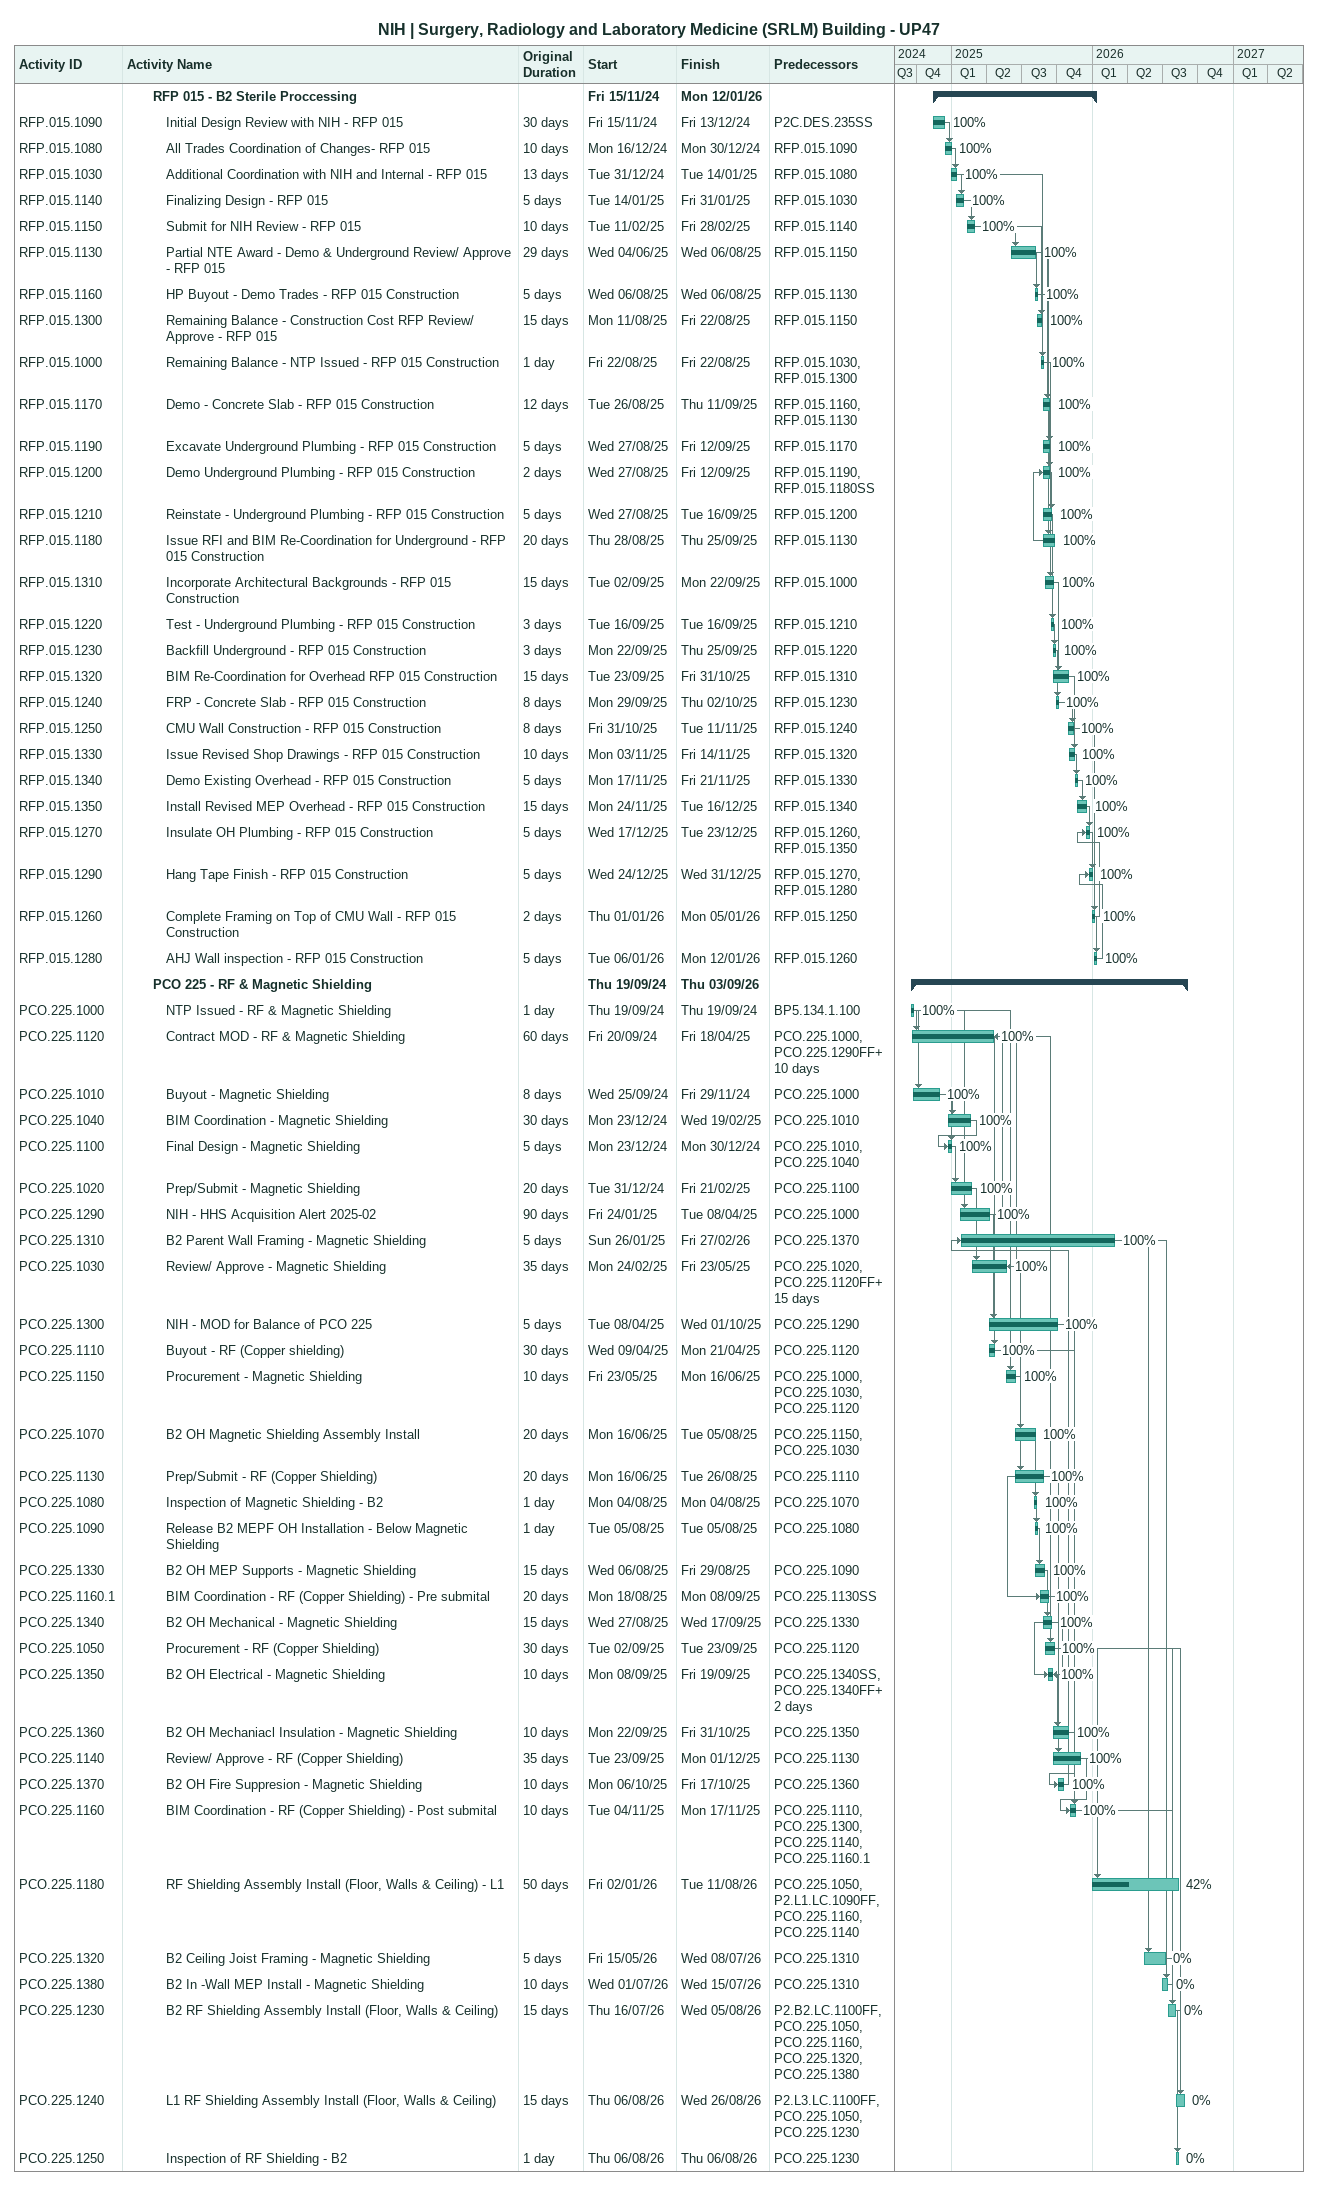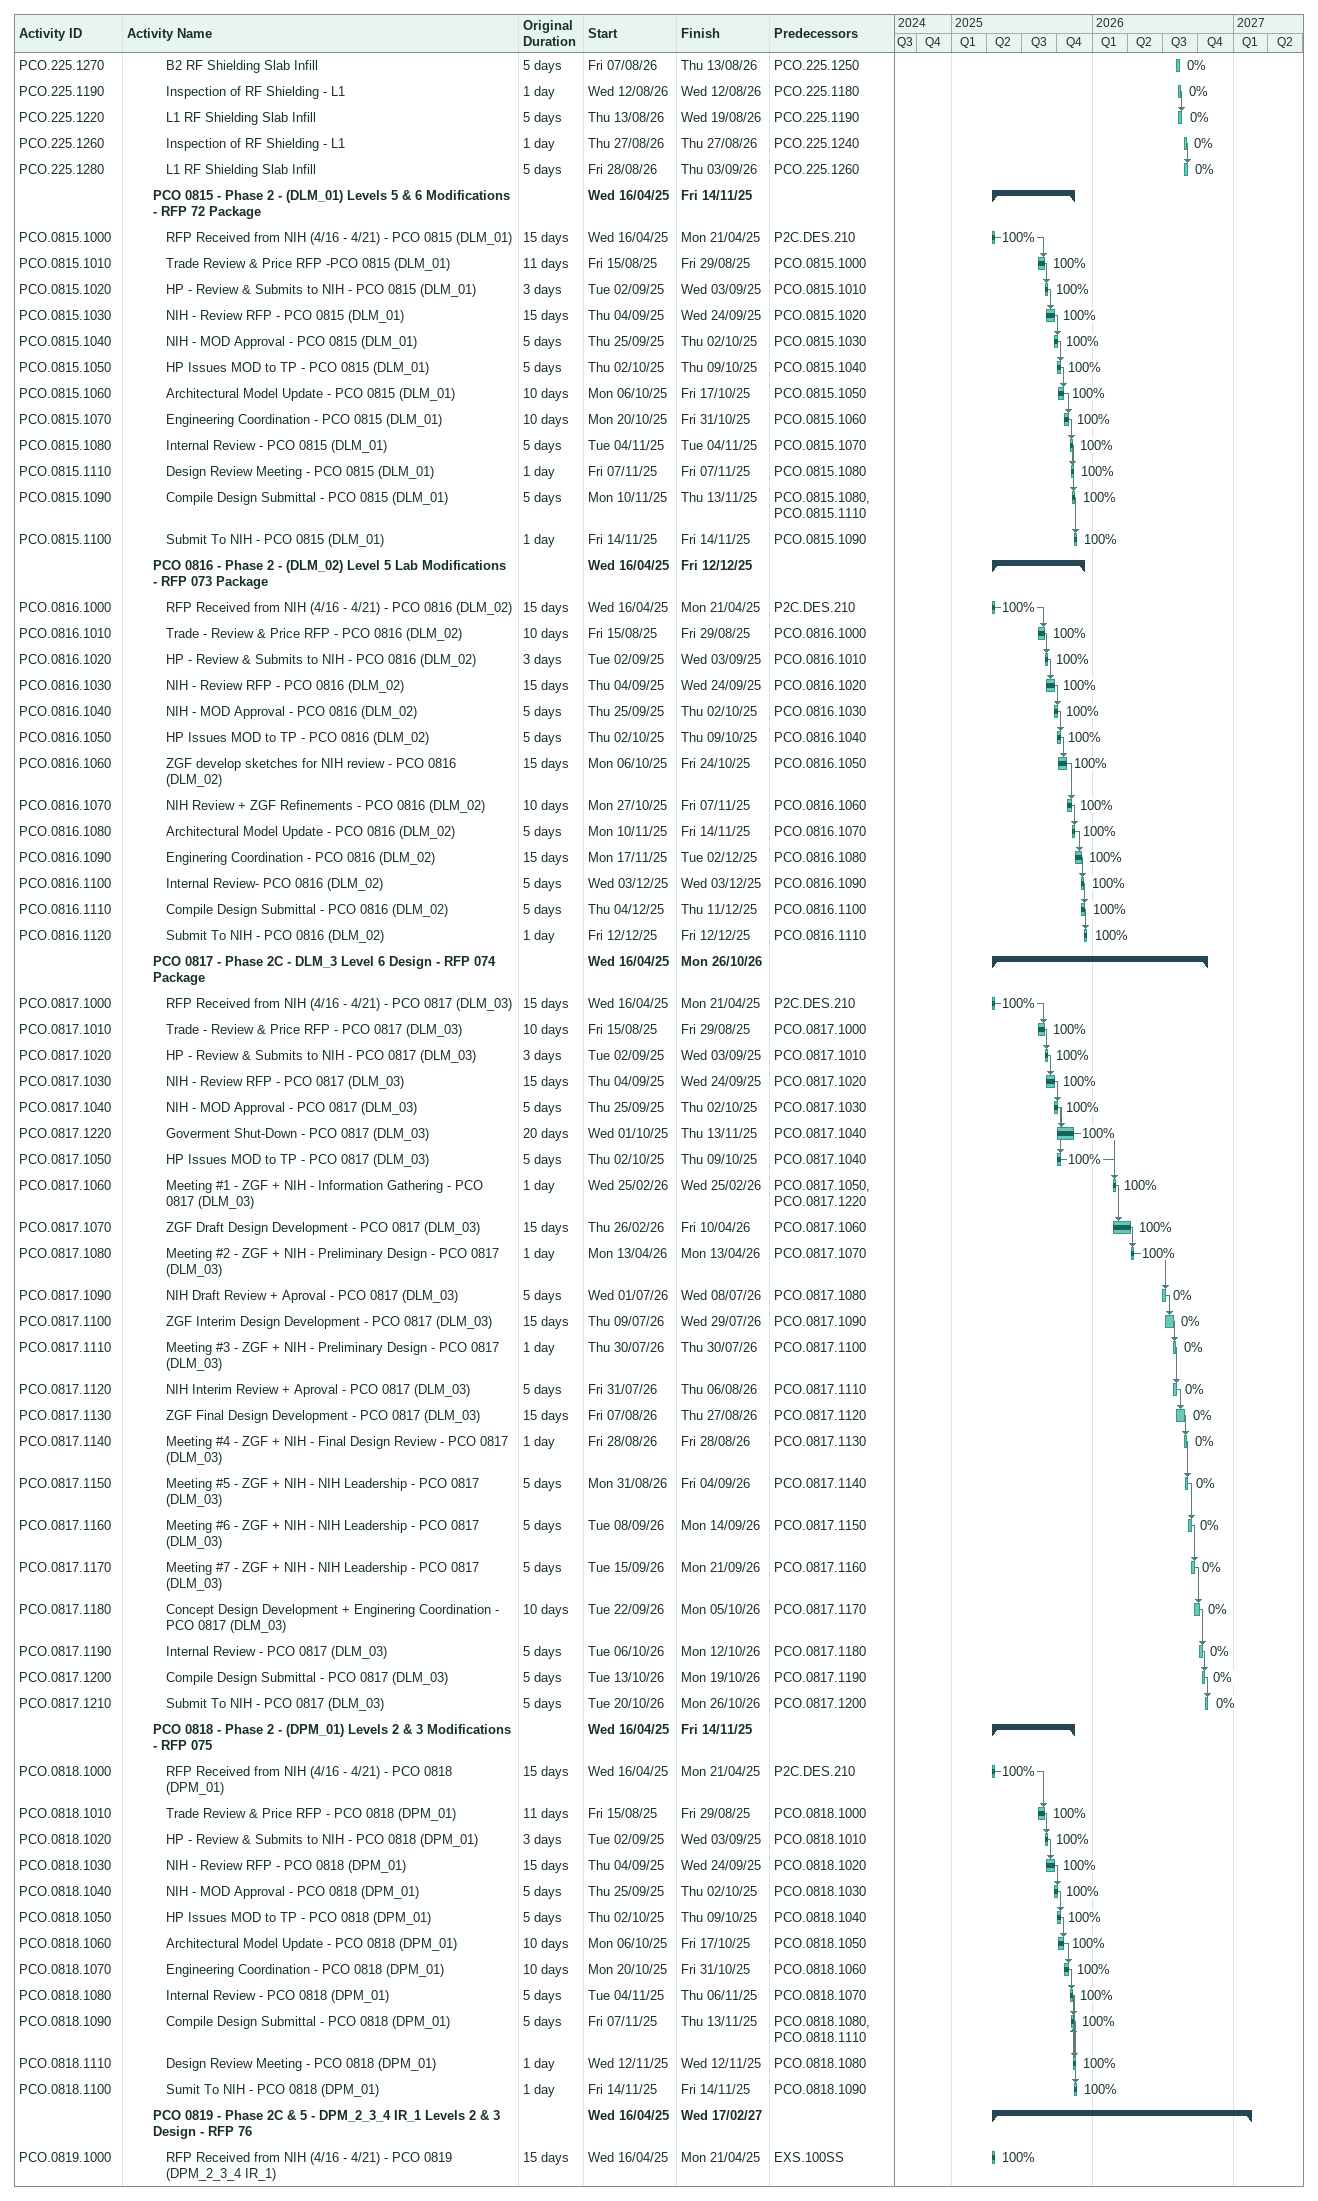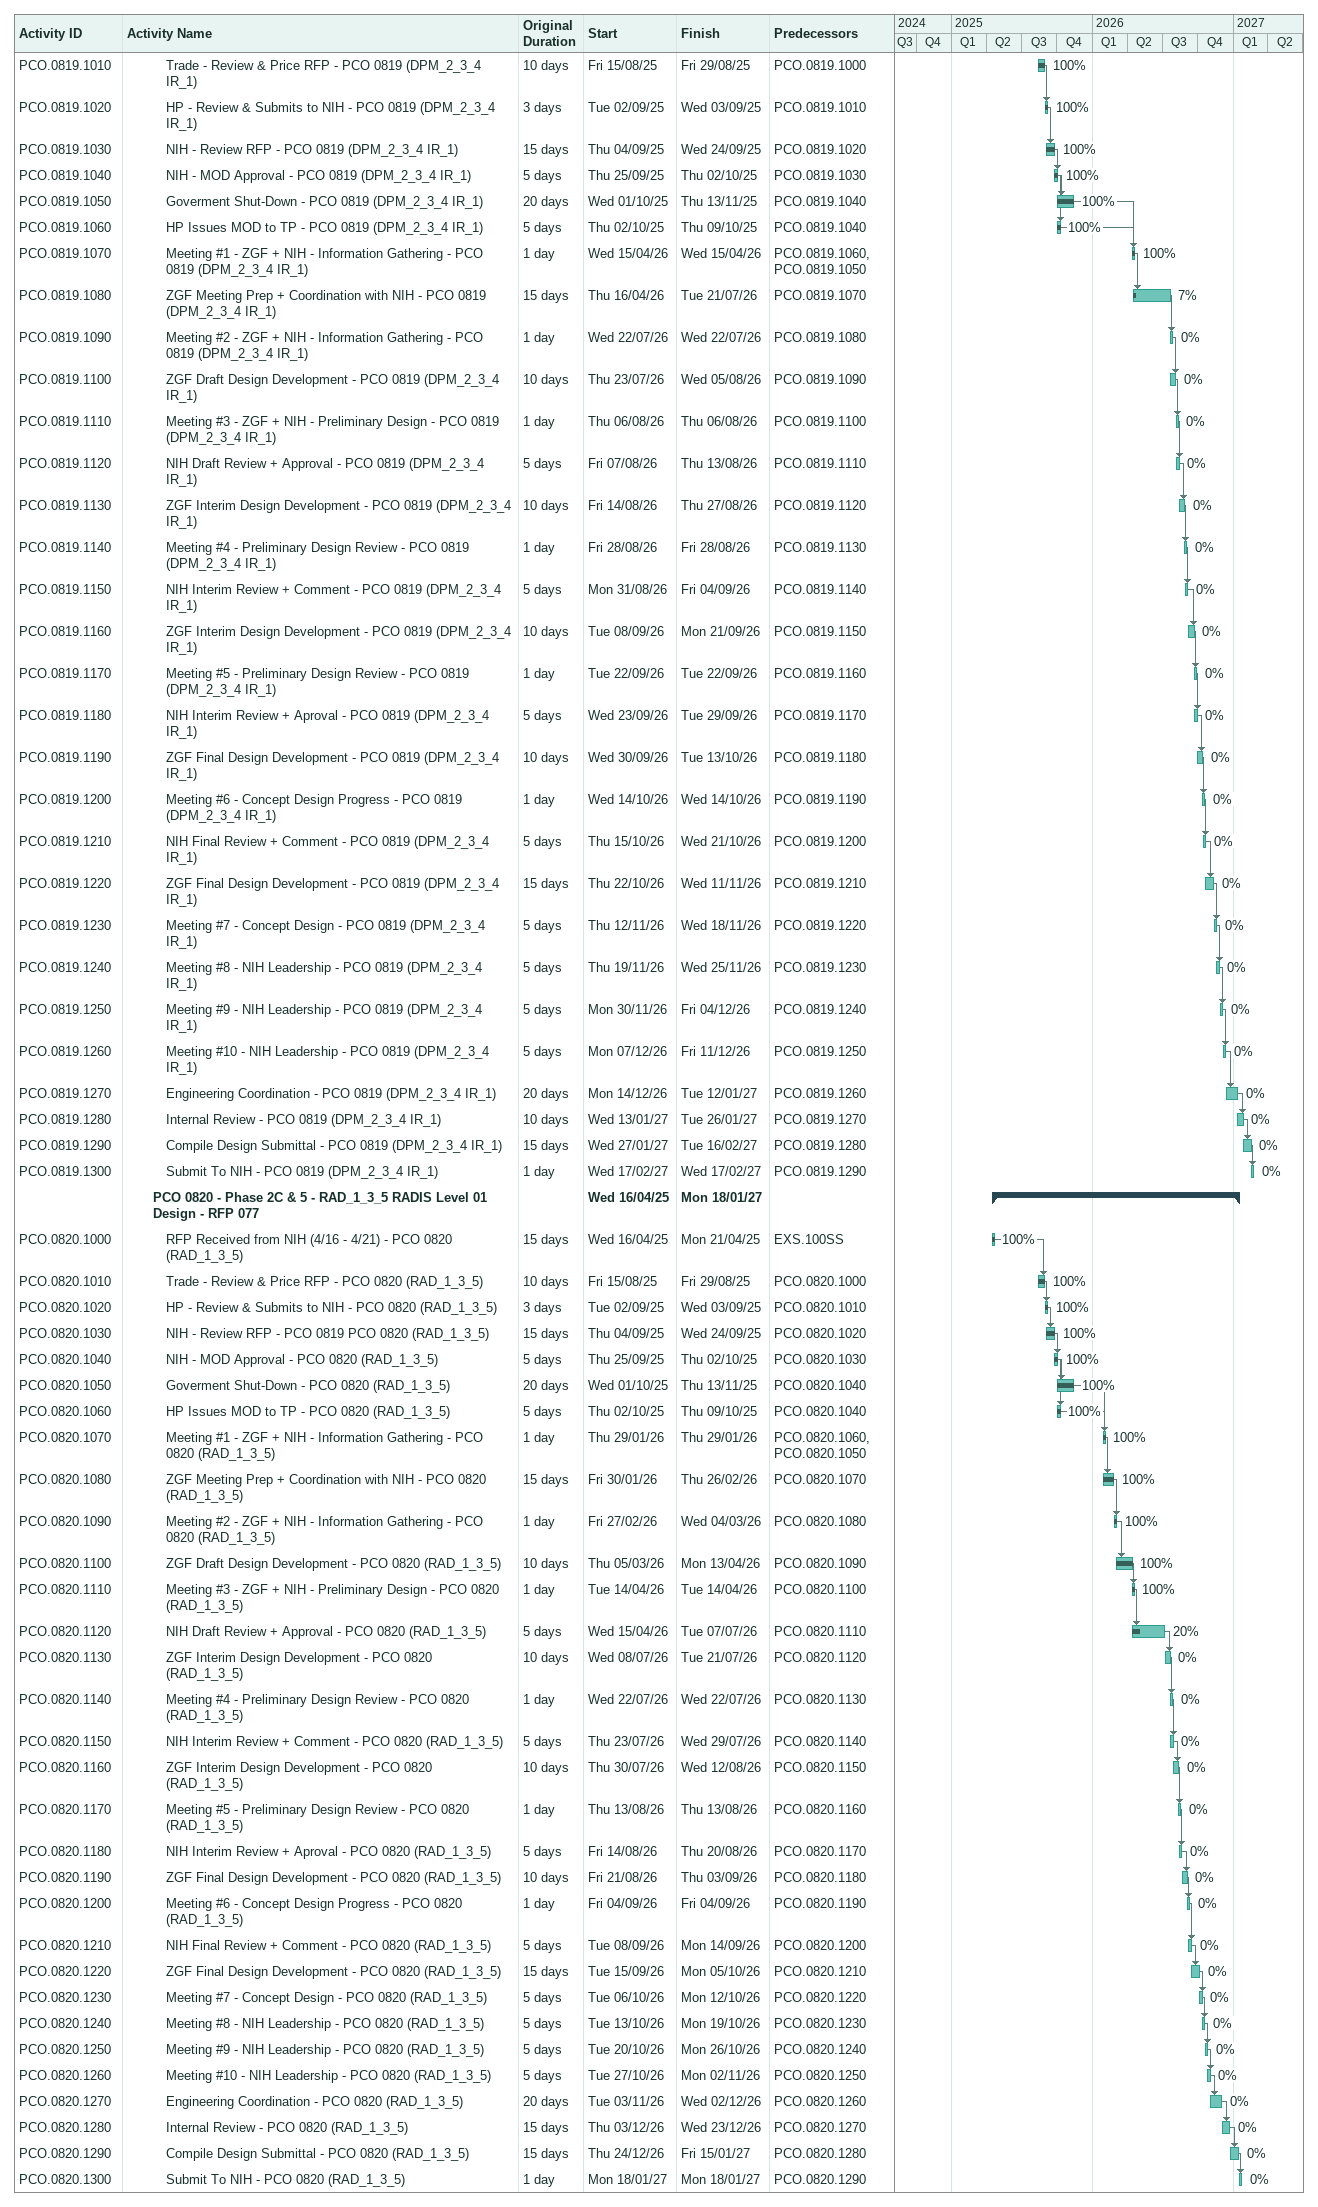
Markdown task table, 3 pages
NIH | Surgery, Radiology and Laboratory Medicine (SRLM) Building - UP47

| ID | Level | Task | Original duration | Start | Finish | Predecessors | % complete |
|---|---|---|---|---|---|---|---|
|  | 3 | **RFP 015 - B2 Sterile Proccessing** |  | 2024-11-15 | 2026-01-12 |  |  |
| RFP.015.1090 | 4 | Initial Design Review with NIH - RFP 015 | 30d | 2024-11-15 | 2024-12-13 | P2C.DES.235SS | 100 |
| RFP.015.1080 | 4 | All Trades Coordination of Changes- RFP 015 | 10d | 2024-12-16 | 2024-12-30 | RFP.015.1090 | 100 |
| RFP.015.1030 | 4 | Additional Coordination with NIH and Internal - RFP 015 | 13d | 2024-12-31 | 2025-01-14 | RFP.015.1080 | 100 |
| RFP.015.1140 | 4 | Finalizing Design - RFP 015 | 5d | 2025-01-14 | 2025-01-31 | RFP.015.1030 | 100 |
| RFP.015.1150 | 4 | Submit for NIH Review - RFP 015 | 10d | 2025-02-11 | 2025-02-28 | RFP.015.1140 | 100 |
| RFP.015.1130 | 4 | Partial NTE Award - Demo & Underground Review/ Approve - RFP 015 | 29d | 2025-06-04 | 2025-08-06 | RFP.015.1150 | 100 |
| RFP.015.1160 | 4 | HP Buyout - Demo Trades - RFP 015 Construction | 5d | 2025-08-06 | 2025-08-06 | RFP.015.1130 | 100 |
| RFP.015.1300 | 4 | Remaining Balance - Construction Cost RFP Review/ Approve - RFP 015 | 15d | 2025-08-11 | 2025-08-22 | RFP.015.1150 | 100 |
| RFP.015.1000 | 4 | Remaining Balance - NTP Issued - RFP 015 Construction | 1d | 2025-08-22 | 2025-08-22 | RFP.015.1030, RFP.015.1300 | 100 |
| RFP.015.1170 | 4 | Demo - Concrete Slab - RFP 015 Construction | 12d | 2025-08-26 | 2025-09-11 | RFP.015.1160, RFP.015.1130 | 100 |
| RFP.015.1190 | 4 | Excavate Underground Plumbing - RFP 015 Construction | 5d | 2025-08-27 | 2025-09-12 | RFP.015.1170 | 100 |
| RFP.015.1200 | 4 | Demo Underground Plumbing - RFP 015 Construction | 2d | 2025-08-27 | 2025-09-12 | RFP.015.1190, RFP.015.1180SS | 100 |
| RFP.015.1210 | 4 | Reinstate - Underground Plumbing - RFP 015 Construction | 5d | 2025-08-27 | 2025-09-16 | RFP.015.1200 | 100 |
| RFP.015.1180 | 4 | Issue RFI and BIM Re-Coordination for Underground - RFP 015 Construction | 20d | 2025-08-28 | 2025-09-25 | RFP.015.1130 | 100 |
| RFP.015.1310 | 4 | Incorporate Architectural Backgrounds - RFP 015 Construction | 15d | 2025-09-02 | 2025-09-22 | RFP.015.1000 | 100 |
| RFP.015.1220 | 4 | Test - Underground Plumbing - RFP 015 Construction | 3d | 2025-09-16 | 2025-09-16 | RFP.015.1210 | 100 |
| RFP.015.1230 | 4 | Backfill Underground - RFP 015 Construction | 3d | 2025-09-22 | 2025-09-25 | RFP.015.1220 | 100 |
| RFP.015.1320 | 4 | BIM Re-Coordination for Overhead RFP 015 Construction | 15d | 2025-09-23 | 2025-10-31 | RFP.015.1310 | 100 |
| RFP.015.1240 | 4 | FRP - Concrete Slab - RFP 015 Construction | 8d | 2025-09-29 | 2025-10-02 | RFP.015.1230 | 100 |
| RFP.015.1250 | 4 | CMU Wall Construction - RFP 015 Construction | 8d | 2025-10-31 | 2025-11-11 | RFP.015.1240 | 100 |
| RFP.015.1330 | 4 | Issue Revised Shop Drawings - RFP 015 Construction | 10d | 2025-11-03 | 2025-11-14 | RFP.015.1320 | 100 |
| RFP.015.1340 | 4 | Demo Existing Overhead - RFP 015 Construction | 5d | 2025-11-17 | 2025-11-21 | RFP.015.1330 | 100 |
| RFP.015.1350 | 4 | Install Revised MEP Overhead - RFP 015 Construction | 15d | 2025-11-24 | 2025-12-16 | RFP.015.1340 | 100 |
| RFP.015.1270 | 4 | Insulate OH Plumbing - RFP 015 Construction | 5d | 2025-12-17 | 2025-12-23 | RFP.015.1260, RFP.015.1350 | 100 |
| RFP.015.1290 | 4 | Hang Tape Finish - RFP 015 Construction | 5d | 2025-12-24 | 2025-12-31 | RFP.015.1270, RFP.015.1280 | 100 |
| RFP.015.1260 | 4 | Complete Framing on Top of CMU Wall - RFP 015 Construction | 2d | 2026-01-01 | 2026-01-05 | RFP.015.1250 | 100 |
| RFP.015.1280 | 4 | AHJ Wall inspection - RFP 015 Construction | 5d | 2026-01-06 | 2026-01-12 | RFP.015.1260 | 100 |
|  | 3 | **PCO 225 - RF & Magnetic Shielding** |  | 2024-09-19 | 2026-09-03 |  |  |
| PCO.225.1000 | 4 | NTP Issued - RF & Magnetic Shielding | 1d | 2024-09-19 | 2024-09-19 | BP5.134.1.100 | 100 |
| PCO.225.1120 | 4 | Contract MOD - RF & Magnetic Shielding | 60d | 2024-09-20 | 2025-04-18 | PCO.225.1000, PCO.225.1290FF+10d | 100 |
| PCO.225.1010 | 4 | Buyout - Magnetic Shielding | 8d | 2024-09-25 | 2024-11-29 | PCO.225.1000 | 100 |
| PCO.225.1040 | 4 | BIM Coordination - Magnetic Shielding | 30d | 2024-12-23 | 2025-02-19 | PCO.225.1010 | 100 |
| PCO.225.1100 | 4 | Final Design - Magnetic Shielding | 5d | 2024-12-23 | 2024-12-30 | PCO.225.1010, PCO.225.1040 | 100 |
| PCO.225.1020 | 4 | Prep/Submit - Magnetic Shielding | 20d | 2024-12-31 | 2025-02-21 | PCO.225.1100 | 100 |
| PCO.225.1290 | 4 | NIH - HHS Acquisition Alert 2025-02 | 90d | 2025-01-24 | 2025-04-08 | PCO.225.1000 | 100 |
| PCO.225.1310 | 4 | B2 Parent Wall Framing - Magnetic Shielding | 5d | 2025-01-26 | 2026-02-27 | PCO.225.1370 | 100 |
| PCO.225.1030 | 4 | Review/ Approve - Magnetic Shielding | 35d | 2025-02-24 | 2025-05-23 | PCO.225.1020, PCO.225.1120FF+15d | 100 |
| PCO.225.1300 | 4 | NIH - MOD for Balance of PCO 225 | 5d | 2025-04-08 | 2025-10-01 | PCO.225.1290 | 100 |
| PCO.225.1110 | 4 | Buyout - RF (Copper shielding) | 30d | 2025-04-09 | 2025-04-21 | PCO.225.1120 | 100 |
| PCO.225.1150 | 4 | Procurement - Magnetic Shielding | 10d | 2025-05-23 | 2025-06-16 | PCO.225.1000, PCO.225.1030, PCO.225.1120 | 100 |
| PCO.225.1070 | 4 | B2 OH Magnetic Shielding Assembly Install | 20d | 2025-06-16 | 2025-08-05 | PCO.225.1150, PCO.225.1030 | 100 |
| PCO.225.1130 | 4 | Prep/Submit - RF (Copper Shielding) | 20d | 2025-06-16 | 2025-08-26 | PCO.225.1110 | 100 |
| PCO.225.1080 | 4 | Inspection of Magnetic Shielding - B2 | 1d | 2025-08-04 | 2025-08-04 | PCO.225.1070 | 100 |
| PCO.225.1090 | 4 | Release B2 MEPF OH Installation - Below Magnetic Shielding | 1d | 2025-08-05 | 2025-08-05 | PCO.225.1080 | 100 |
| PCO.225.1330 | 4 | B2 OH MEP Supports - Magnetic Shielding | 15d | 2025-08-06 | 2025-08-29 | PCO.225.1090 | 100 |
| PCO.225.1160.1 | 4 | BIM Coordination - RF (Copper Shielding) - Pre submital | 20d | 2025-08-18 | 2025-09-08 | PCO.225.1130SS | 100 |
| PCO.225.1340 | 4 | B2 OH Mechanical - Magnetic Shielding | 15d | 2025-08-27 | 2025-09-17 | PCO.225.1330 | 100 |
| PCO.225.1050 | 4 | Procurement - RF (Copper Shielding) | 30d | 2025-09-02 | 2025-09-23 | PCO.225.1120 | 100 |
| PCO.225.1350 | 4 | B2 OH Electrical - Magnetic Shielding | 10d | 2025-09-08 | 2025-09-19 | PCO.225.1340SS, PCO.225.1340FF+2d | 100 |
| PCO.225.1360 | 4 | B2 OH Mechaniacl Insulation - Magnetic Shielding | 10d | 2025-09-22 | 2025-10-31 | PCO.225.1350 | 100 |
| PCO.225.1140 | 4 | Review/ Approve - RF (Copper Shielding) | 35d | 2025-09-23 | 2025-12-01 | PCO.225.1130 | 100 |
| PCO.225.1370 | 4 | B2 OH Fire Suppresion - Magnetic Shielding | 10d | 2025-10-06 | 2025-10-17 | PCO.225.1360 | 100 |
| PCO.225.1160 | 4 | BIM Coordination - RF (Copper Shielding) - Post submital | 10d | 2025-11-04 | 2025-11-17 | PCO.225.1110, PCO.225.1300, PCO.225.1140, PCO.225.1160.1 | 100 |
| PCO.225.1180 | 4 | RF Shielding Assembly Install (Floor, Walls & Ceiling) - L1 | 50d | 2026-01-02 | 2026-08-11 | PCO.225.1050, P2.L1.LC.1090FF, PCO.225.1160, PCO.225.1140 | 42 |
| PCO.225.1320 | 4 | B2 Ceiling Joist Framing - Magnetic Shielding | 5d | 2026-05-15 | 2026-07-08 | PCO.225.1310 | 0 |
| PCO.225.1380 | 4 | B2 In -Wall MEP Install - Magnetic Shielding | 10d | 2026-07-01 | 2026-07-15 | PCO.225.1310 | 0 |
| PCO.225.1230 | 4 | B2 RF Shielding Assembly Install (Floor, Walls & Ceiling) | 15d | 2026-07-16 | 2026-08-05 | P2.B2.LC.1100FF, PCO.225.1050, PCO.225.1160, PCO.225.1320, PCO.225.1380 | 0 |
| PCO.225.1240 | 4 | L1 RF Shielding Assembly Install (Floor, Walls & Ceiling) | 15d | 2026-08-06 | 2026-08-26 | P2.L3.LC.1100FF, PCO.225.1050, PCO.225.1230 | 0 |
| PCO.225.1250 | 4 | Inspection of RF Shielding - B2 | 1d | 2026-08-06 | 2026-08-06 | PCO.225.1230 | 0 |
| PCO.225.1270 | 4 | B2 RF Shielding Slab Infill | 5d | 2026-08-07 | 2026-08-13 | PCO.225.1250 | 0 |
| PCO.225.1190 | 4 | Inspection of RF Shielding - L1 | 1d | 2026-08-12 | 2026-08-12 | PCO.225.1180 | 0 |
| PCO.225.1220 | 4 | L1 RF Shielding Slab Infill | 5d | 2026-08-13 | 2026-08-19 | PCO.225.1190 | 0 |
| PCO.225.1260 | 4 | Inspection of RF Shielding - L1 | 1d | 2026-08-27 | 2026-08-27 | PCO.225.1240 | 0 |
| PCO.225.1280 | 4 | L1 RF Shielding Slab Infill | 5d | 2026-08-28 | 2026-09-03 | PCO.225.1260 | 0 |
|  | 3 | **PCO 0815 - Phase 2 - (DLM_01) Levels 5 & 6 Modifications - RFP 72 Package** |  | 2025-04-16 | 2025-11-14 |  |  |
| PCO.0815.1000 | 4 | RFP Received from NIH (4/16 - 4/21) - PCO 0815 (DLM_01) | 15d | 2025-04-16 | 2025-04-21 | P2C.DES.210 | 100 |
| PCO.0815.1010 | 4 | Trade Review & Price RFP -PCO 0815 (DLM_01) | 11d | 2025-08-15 | 2025-08-29 | PCO.0815.1000 | 100 |
| PCO.0815.1020 | 4 | HP - Review & Submits to NIH - PCO 0815 (DLM_01) | 3d | 2025-09-02 | 2025-09-03 | PCO.0815.1010 | 100 |
| PCO.0815.1030 | 4 | NIH - Review RFP - PCO 0815 (DLM_01) | 15d | 2025-09-04 | 2025-09-24 | PCO.0815.1020 | 100 |
| PCO.0815.1040 | 4 | NIH - MOD Approval - PCO 0815 (DLM_01) | 5d | 2025-09-25 | 2025-10-02 | PCO.0815.1030 | 100 |
| PCO.0815.1050 | 4 | HP Issues MOD to TP - PCO 0815 (DLM_01) | 5d | 2025-10-02 | 2025-10-09 | PCO.0815.1040 | 100 |
| PCO.0815.1060 | 4 | Architectural Model Update - PCO 0815 (DLM_01) | 10d | 2025-10-06 | 2025-10-17 | PCO.0815.1050 | 100 |
| PCO.0815.1070 | 4 | Engineering Coordination - PCO 0815 (DLM_01) | 10d | 2025-10-20 | 2025-10-31 | PCO.0815.1060 | 100 |
| PCO.0815.1080 | 4 | Internal Review - PCO 0815 (DLM_01) | 5d | 2025-11-04 | 2025-11-04 | PCO.0815.1070 | 100 |
| PCO.0815.1110 | 4 | Design Review Meeting - PCO 0815 (DLM_01) | 1d | 2025-11-07 | 2025-11-07 | PCO.0815.1080 | 100 |
| PCO.0815.1090 | 4 | Compile Design Submittal - PCO 0815 (DLM_01) | 5d | 2025-11-10 | 2025-11-13 | PCO.0815.1080, PCO.0815.1110 | 100 |
| PCO.0815.1100 | 4 | Submit To NIH - PCO 0815 (DLM_01) | 1d | 2025-11-14 | 2025-11-14 | PCO.0815.1090 | 100 |
|  | 3 | **PCO 0816 - Phase 2 - (DLM_02) Level 5 Lab Modifications - RFP 073 Package** |  | 2025-04-16 | 2025-12-12 |  |  |
| PCO.0816.1000 | 4 | RFP Received from NIH (4/16 - 4/21) - PCO 0816 (DLM_02) | 15d | 2025-04-16 | 2025-04-21 | P2C.DES.210 | 100 |
| PCO.0816.1010 | 4 | Trade - Review & Price RFP - PCO 0816 (DLM_02) | 10d | 2025-08-15 | 2025-08-29 | PCO.0816.1000 | 100 |
| PCO.0816.1020 | 4 | HP - Review & Submits to NIH - PCO 0816 (DLM_02) | 3d | 2025-09-02 | 2025-09-03 | PCO.0816.1010 | 100 |
| PCO.0816.1030 | 4 | NIH - Review RFP - PCO 0816 (DLM_02) | 15d | 2025-09-04 | 2025-09-24 | PCO.0816.1020 | 100 |
| PCO.0816.1040 | 4 | NIH - MOD Approval - PCO 0816 (DLM_02) | 5d | 2025-09-25 | 2025-10-02 | PCO.0816.1030 | 100 |
| PCO.0816.1050 | 4 | HP Issues MOD to TP - PCO 0816 (DLM_02) | 5d | 2025-10-02 | 2025-10-09 | PCO.0816.1040 | 100 |
| PCO.0816.1060 | 4 | ZGF develop sketches for NIH review - PCO 0816 (DLM_02) | 15d | 2025-10-06 | 2025-10-24 | PCO.0816.1050 | 100 |
| PCO.0816.1070 | 4 | NIH Review + ZGF Refinements - PCO 0816 (DLM_02) | 10d | 2025-10-27 | 2025-11-07 | PCO.0816.1060 | 100 |
| PCO.0816.1080 | 4 | Architectural Model Update - PCO 0816 (DLM_02) | 5d | 2025-11-10 | 2025-11-14 | PCO.0816.1070 | 100 |
| PCO.0816.1090 | 4 | Enginering Coordination - PCO 0816 (DLM_02) | 15d | 2025-11-17 | 2025-12-02 | PCO.0816.1080 | 100 |
| PCO.0816.1100 | 4 | Internal Review- PCO 0816 (DLM_02) | 5d | 2025-12-03 | 2025-12-03 | PCO.0816.1090 | 100 |
| PCO.0816.1110 | 4 | Compile Design Submittal - PCO 0816 (DLM_02) | 5d | 2025-12-04 | 2025-12-11 | PCO.0816.1100 | 100 |
| PCO.0816.1120 | 4 | Submit To NIH - PCO 0816 (DLM_02) | 1d | 2025-12-12 | 2025-12-12 | PCO.0816.1110 | 100 |
|  | 3 | **PCO 0817 - Phase 2C - DLM_3 Level 6 Design - RFP 074 Package** |  | 2025-04-16 | 2026-10-26 |  |  |
| PCO.0817.1000 | 4 | RFP Received from NIH (4/16 - 4/21) - PCO 0817 (DLM_03) | 15d | 2025-04-16 | 2025-04-21 | P2C.DES.210 | 100 |
| PCO.0817.1010 | 4 | Trade - Review & Price RFP - PCO 0817 (DLM_03) | 10d | 2025-08-15 | 2025-08-29 | PCO.0817.1000 | 100 |
| PCO.0817.1020 | 4 | HP - Review & Submits to NIH - PCO 0817 (DLM_03) | 3d | 2025-09-02 | 2025-09-03 | PCO.0817.1010 | 100 |
| PCO.0817.1030 | 4 | NIH - Review RFP - PCO 0817 (DLM_03) | 15d | 2025-09-04 | 2025-09-24 | PCO.0817.1020 | 100 |
| PCO.0817.1040 | 4 | NIH - MOD Approval - PCO 0817 (DLM_03) | 5d | 2025-09-25 | 2025-10-02 | PCO.0817.1030 | 100 |
| PCO.0817.1220 | 4 | Goverment Shut-Down - PCO 0817 (DLM_03) | 20d | 2025-10-01 | 2025-11-13 | PCO.0817.1040 | 100 |
| PCO.0817.1050 | 4 | HP Issues MOD to TP - PCO 0817 (DLM_03) | 5d | 2025-10-02 | 2025-10-09 | PCO.0817.1040 | 100 |
| PCO.0817.1060 | 4 | Meeting #1 - ZGF + NIH - Information Gathering - PCO 0817 (DLM_03) | 1d | 2026-02-25 | 2026-02-25 | PCO.0817.1050, PCO.0817.1220 | 100 |
| PCO.0817.1070 | 4 | ZGF Draft Design Development - PCO 0817 (DLM_03) | 15d | 2026-02-26 | 2026-04-10 | PCO.0817.1060 | 100 |
| PCO.0817.1080 | 4 | Meeting #2 - ZGF + NIH - Preliminary Design - PCO 0817 (DLM_03) | 1d | 2026-04-13 | 2026-04-13 | PCO.0817.1070 | 100 |
| PCO.0817.1090 | 4 | NIH Draft Review + Aproval - PCO 0817 (DLM_03) | 5d | 2026-07-01 | 2026-07-08 | PCO.0817.1080 | 0 |
| PCO.0817.1100 | 4 | ZGF Interim Design Development - PCO 0817 (DLM_03) | 15d | 2026-07-09 | 2026-07-29 | PCO.0817.1090 | 0 |
| PCO.0817.1110 | 4 | Meeting #3 - ZGF + NIH - Preliminary Design - PCO 0817 (DLM_03) | 1d | 2026-07-30 | 2026-07-30 | PCO.0817.1100 | 0 |
| PCO.0817.1120 | 4 | NIH Interim Review + Aproval - PCO 0817 (DLM_03) | 5d | 2026-07-31 | 2026-08-06 | PCO.0817.1110 | 0 |
| PCO.0817.1130 | 4 | ZGF Final Design Development - PCO 0817 (DLM_03) | 15d | 2026-08-07 | 2026-08-27 | PCO.0817.1120 | 0 |
| PCO.0817.1140 | 4 | Meeting #4 - ZGF + NIH - Final Design Review - PCO 0817 (DLM_03) | 1d | 2026-08-28 | 2026-08-28 | PCO.0817.1130 | 0 |
| PCO.0817.1150 | 4 | Meeting #5 - ZGF + NIH - NIH Leadership - PCO 0817 (DLM_03) | 5d | 2026-08-31 | 2026-09-04 | PCO.0817.1140 | 0 |
| PCO.0817.1160 | 4 | Meeting #6 - ZGF + NIH - NIH Leadership - PCO 0817 (DLM_03) | 5d | 2026-09-08 | 2026-09-14 | PCO.0817.1150 | 0 |
| PCO.0817.1170 | 4 | Meeting #7 - ZGF + NIH - NIH Leadership - PCO 0817 (DLM_03) | 5d | 2026-09-15 | 2026-09-21 | PCO.0817.1160 | 0 |
| PCO.0817.1180 | 4 | Concept Design Development + Enginering Coordination - PCO 0817 (DLM_03) | 10d | 2026-09-22 | 2026-10-05 | PCO.0817.1170 | 0 |
| PCO.0817.1190 | 4 | Internal Review - PCO 0817 (DLM_03) | 5d | 2026-10-06 | 2026-10-12 | PCO.0817.1180 | 0 |
| PCO.0817.1200 | 4 | Compile Design Submittal - PCO 0817 (DLM_03) | 5d | 2026-10-13 | 2026-10-19 | PCO.0817.1190 | 0 |
| PCO.0817.1210 | 4 | Submit To NIH - PCO 0817 (DLM_03) | 5d | 2026-10-20 | 2026-10-26 | PCO.0817.1200 | 0 |
|  | 3 | **PCO 0818 - Phase 2 - (DPM_01) Levels 2 & 3 Modifications - RFP 075** |  | 2025-04-16 | 2025-11-14 |  |  |
| PCO.0818.1000 | 4 | RFP Received from NIH (4/16 - 4/21) - PCO 0818 (DPM_01) | 15d | 2025-04-16 | 2025-04-21 | P2C.DES.210 | 100 |
| PCO.0818.1010 | 4 | Trade Review & Price RFP - PCO 0818 (DPM_01) | 11d | 2025-08-15 | 2025-08-29 | PCO.0818.1000 | 100 |
| PCO.0818.1020 | 4 | HP - Review & Submits to NIH - PCO 0818 (DPM_01) | 3d | 2025-09-02 | 2025-09-03 | PCO.0818.1010 | 100 |
| PCO.0818.1030 | 4 | NIH - Review RFP - PCO 0818 (DPM_01) | 15d | 2025-09-04 | 2025-09-24 | PCO.0818.1020 | 100 |
| PCO.0818.1040 | 4 | NIH - MOD Approval - PCO 0818 (DPM_01) | 5d | 2025-09-25 | 2025-10-02 | PCO.0818.1030 | 100 |
| PCO.0818.1050 | 4 | HP Issues MOD to TP - PCO 0818 (DPM_01) | 5d | 2025-10-02 | 2025-10-09 | PCO.0818.1040 | 100 |
| PCO.0818.1060 | 4 | Architectural Model Update - PCO 0818 (DPM_01) | 10d | 2025-10-06 | 2025-10-17 | PCO.0818.1050 | 100 |
| PCO.0818.1070 | 4 | Engineering Coordination - PCO 0818 (DPM_01) | 10d | 2025-10-20 | 2025-10-31 | PCO.0818.1060 | 100 |
| PCO.0818.1080 | 4 | Internal Review - PCO 0818 (DPM_01) | 5d | 2025-11-04 | 2025-11-06 | PCO.0818.1070 | 100 |
| PCO.0818.1090 | 4 | Compile Design Submittal - PCO 0818 (DPM_01) | 5d | 2025-11-07 | 2025-11-13 | PCO.0818.1080, PCO.0818.1110 | 100 |
| PCO.0818.1110 | 4 | Design Review Meeting - PCO 0818 (DPM_01) | 1d | 2025-11-12 | 2025-11-12 | PCO.0818.1080 | 100 |
| PCO.0818.1100 | 4 | Sumit To NIH - PCO 0818 (DPM_01) | 1d | 2025-11-14 | 2025-11-14 | PCO.0818.1090 | 100 |
|  | 3 | **PCO 0819 - Phase 2C & 5 - DPM_2_3_4 IR_1 Levels 2 & 3 Design - RFP 76** |  | 2025-04-16 | 2027-02-17 |  |  |
| PCO.0819.1000 | 4 | RFP Received from NIH (4/16 - 4/21) - PCO 0819 (DPM_2_3_4 IR_1) | 15d | 2025-04-16 | 2025-04-21 | EXS.100SS | 100 |
| PCO.0819.1010 | 4 | Trade - Review & Price RFP - PCO 0819 (DPM_2_3_4 IR_1) | 10d | 2025-08-15 | 2025-08-29 | PCO.0819.1000 | 100 |
| PCO.0819.1020 | 4 | HP - Review & Submits to NIH - PCO 0819 (DPM_2_3_4 IR_1) | 3d | 2025-09-02 | 2025-09-03 | PCO.0819.1010 | 100 |
| PCO.0819.1030 | 4 | NIH - Review RFP - PCO 0819 (DPM_2_3_4 IR_1) | 15d | 2025-09-04 | 2025-09-24 | PCO.0819.1020 | 100 |
| PCO.0819.1040 | 4 | NIH - MOD Approval - PCO 0819 (DPM_2_3_4 IR_1) | 5d | 2025-09-25 | 2025-10-02 | PCO.0819.1030 | 100 |
| PCO.0819.1050 | 4 | Goverment Shut-Down - PCO 0819 (DPM_2_3_4 IR_1) | 20d | 2025-10-01 | 2025-11-13 | PCO.0819.1040 | 100 |
| PCO.0819.1060 | 4 | HP Issues MOD to TP - PCO 0819 (DPM_2_3_4 IR_1) | 5d | 2025-10-02 | 2025-10-09 | PCO.0819.1040 | 100 |
| PCO.0819.1070 | 4 | Meeting #1 - ZGF + NIH - Information Gathering - PCO 0819 (DPM_2_3_4 IR_1) | 1d | 2026-04-15 | 2026-04-15 | PCO.0819.1060, PCO.0819.1050 | 100 |
| PCO.0819.1080 | 4 | ZGF Meeting Prep + Coordination with NIH - PCO 0819 (DPM_2_3_4 IR_1) | 15d | 2026-04-16 | 2026-07-21 | PCO.0819.1070 | 7 |
| PCO.0819.1090 | 4 | Meeting #2 - ZGF + NIH - Information Gathering - PCO 0819 (DPM_2_3_4 IR_1) | 1d | 2026-07-22 | 2026-07-22 | PCO.0819.1080 | 0 |
| PCO.0819.1100 | 4 | ZGF Draft Design Development - PCO 0819 (DPM_2_3_4 IR_1) | 10d | 2026-07-23 | 2026-08-05 | PCO.0819.1090 | 0 |
| PCO.0819.1110 | 4 | Meeting #3 - ZGF + NIH - Preliminary Design - PCO 0819 (DPM_2_3_4 IR_1) | 1d | 2026-08-06 | 2026-08-06 | PCO.0819.1100 | 0 |
| PCO.0819.1120 | 4 | NIH Draft Review + Approval - PCO 0819 (DPM_2_3_4 IR_1) | 5d | 2026-08-07 | 2026-08-13 | PCO.0819.1110 | 0 |
| PCO.0819.1130 | 4 | ZGF Interim Design Development - PCO 0819 (DPM_2_3_4 IR_1) | 10d | 2026-08-14 | 2026-08-27 | PCO.0819.1120 | 0 |
| PCO.0819.1140 | 4 | Meeting #4 - Preliminary Design Review - PCO 0819 (DPM_2_3_4 IR_1) | 1d | 2026-08-28 | 2026-08-28 | PCO.0819.1130 | 0 |
| PCO.0819.1150 | 4 | NIH Interim Review + Comment - PCO 0819 (DPM_2_3_4 IR_1) | 5d | 2026-08-31 | 2026-09-04 | PCO.0819.1140 | 0 |
| PCO.0819.1160 | 4 | ZGF Interim Design Development - PCO 0819 (DPM_2_3_4 IR_1) | 10d | 2026-09-08 | 2026-09-21 | PCO.0819.1150 | 0 |
| PCO.0819.1170 | 4 | Meeting #5 - Preliminary Design Review - PCO 0819 (DPM_2_3_4 IR_1) | 1d | 2026-09-22 | 2026-09-22 | PCO.0819.1160 | 0 |
| PCO.0819.1180 | 4 | NIH Interim Review + Aproval - PCO 0819 (DPM_2_3_4 IR_1) | 5d | 2026-09-23 | 2026-09-29 | PCO.0819.1170 | 0 |
| PCO.0819.1190 | 4 | ZGF Final Design Development - PCO 0819 (DPM_2_3_4 IR_1) | 10d | 2026-09-30 | 2026-10-13 | PCO.0819.1180 | 0 |
| PCO.0819.1200 | 4 | Meeting #6 - Concept Design Progress - PCO 0819 (DPM_2_3_4 IR_1) | 1d | 2026-10-14 | 2026-10-14 | PCO.0819.1190 | 0 |
| PCO.0819.1210 | 4 | NIH Final Review + Comment - PCO 0819 (DPM_2_3_4 IR_1) | 5d | 2026-10-15 | 2026-10-21 | PCO.0819.1200 | 0 |
| PCO.0819.1220 | 4 | ZGF Final Design Development - PCO 0819 (DPM_2_3_4 IR_1) | 15d | 2026-10-22 | 2026-11-11 | PCO.0819.1210 | 0 |
| PCO.0819.1230 | 4 | Meeting #7 - Concept Design - PCO 0819 (DPM_2_3_4 IR_1) | 5d | 2026-11-12 | 2026-11-18 | PCO.0819.1220 | 0 |
| PCO.0819.1240 | 4 | Meeting #8 - NIH Leadership - PCO 0819 (DPM_2_3_4 IR_1) | 5d | 2026-11-19 | 2026-11-25 | PCO.0819.1230 | 0 |
| PCO.0819.1250 | 4 | Meeting #9 - NIH Leadership - PCO 0819 (DPM_2_3_4 IR_1) | 5d | 2026-11-30 | 2026-12-04 | PCO.0819.1240 | 0 |
| PCO.0819.1260 | 4 | Meeting #10 - NIH Leadership - PCO 0819 (DPM_2_3_4 IR_1) | 5d | 2026-12-07 | 2026-12-11 | PCO.0819.1250 | 0 |
| PCO.0819.1270 | 4 | Engineering Coordination - PCO 0819 (DPM_2_3_4 IR_1) | 20d | 2026-12-14 | 2027-01-12 | PCO.0819.1260 | 0 |
| PCO.0819.1280 | 4 | Internal Review - PCO 0819 (DPM_2_3_4 IR_1) | 10d | 2027-01-13 | 2027-01-26 | PCO.0819.1270 | 0 |
| PCO.0819.1290 | 4 | Compile Design Submittal - PCO 0819 (DPM_2_3_4 IR_1) | 15d | 2027-01-27 | 2027-02-16 | PCO.0819.1280 | 0 |
| PCO.0819.1300 | 4 | Submit To NIH - PCO 0819 (DPM_2_3_4 IR_1) | 1d | 2027-02-17 | 2027-02-17 | PCO.0819.1290 | 0 |
|  | 3 | **PCO 0820 - Phase 2C & 5 - RAD_1_3_5 RADIS Level 01 Design - RFP 077** |  | 2025-04-16 | 2027-01-18 |  |  |
| PCO.0820.1000 | 4 | RFP Received from NIH (4/16 - 4/21) - PCO 0820 (RAD_1_3_5) | 15d | 2025-04-16 | 2025-04-21 | EXS.100SS | 100 |
| PCO.0820.1010 | 4 | Trade - Review & Price RFP - PCO 0820 (RAD_1_3_5) | 10d | 2025-08-15 | 2025-08-29 | PCO.0820.1000 | 100 |
| PCO.0820.1020 | 4 | HP - Review & Submits to NIH - PCO 0820 (RAD_1_3_5) | 3d | 2025-09-02 | 2025-09-03 | PCO.0820.1010 | 100 |
| PCO.0820.1030 | 4 | NIH - Review RFP - PCO 0819 PCO 0820 (RAD_1_3_5) | 15d | 2025-09-04 | 2025-09-24 | PCO.0820.1020 | 100 |
| PCO.0820.1040 | 4 | NIH - MOD Approval - PCO 0820 (RAD_1_3_5) | 5d | 2025-09-25 | 2025-10-02 | PCO.0820.1030 | 100 |
| PCO.0820.1050 | 4 | Goverment Shut-Down - PCO 0820 (RAD_1_3_5) | 20d | 2025-10-01 | 2025-11-13 | PCO.0820.1040 | 100 |
| PCO.0820.1060 | 4 | HP Issues MOD to TP - PCO 0820 (RAD_1_3_5) | 5d | 2025-10-02 | 2025-10-09 | PCO.0820.1040 | 100 |
| PCO.0820.1070 | 4 | Meeting #1 - ZGF + NIH - Information Gathering - PCO 0820 (RAD_1_3_5) | 1d | 2026-01-29 | 2026-01-29 | PCO.0820.1060, PCO.0820.1050 | 100 |
| PCO.0820.1080 | 4 | ZGF Meeting Prep + Coordination with NIH - PCO 0820 (RAD_1_3_5) | 15d | 2026-01-30 | 2026-02-26 | PCO.0820.1070 | 100 |
| PCO.0820.1090 | 4 | Meeting #2 - ZGF + NIH - Information Gathering - PCO 0820 (RAD_1_3_5) | 1d | 2026-02-27 | 2026-03-04 | PCO.0820.1080 | 100 |
| PCO.0820.1100 | 4 | ZGF Draft Design Development - PCO 0820 (RAD_1_3_5) | 10d | 2026-03-05 | 2026-04-13 | PCO.0820.1090 | 100 |
| PCO.0820.1110 | 4 | Meeting #3 - ZGF + NIH - Preliminary Design - PCO 0820 (RAD_1_3_5) | 1d | 2026-04-14 | 2026-04-14 | PCO.0820.1100 | 100 |
| PCO.0820.1120 | 4 | NIH Draft Review + Approval - PCO 0820 (RAD_1_3_5) | 5d | 2026-04-15 | 2026-07-07 | PCO.0820.1110 | 20 |
| PCO.0820.1130 | 4 | ZGF Interim Design Development - PCO 0820 (RAD_1_3_5) | 10d | 2026-07-08 | 2026-07-21 | PCO.0820.1120 | 0 |
| PCO.0820.1140 | 4 | Meeting #4 - Preliminary Design Review - PCO 0820 (RAD_1_3_5) | 1d | 2026-07-22 | 2026-07-22 | PCO.0820.1130 | 0 |
| PCO.0820.1150 | 4 | NIH Interim Review + Comment - PCO 0820 (RAD_1_3_5) | 5d | 2026-07-23 | 2026-07-29 | PCO.0820.1140 | 0 |
| PCO.0820.1160 | 4 | ZGF Interim Design Development - PCO 0820 (RAD_1_3_5) | 10d | 2026-07-30 | 2026-08-12 | PCO.0820.1150 | 0 |
| PCO.0820.1170 | 4 | Meeting #5 - Preliminary Design Review - PCO 0820 (RAD_1_3_5) | 1d | 2026-08-13 | 2026-08-13 | PCO.0820.1160 | 0 |
| PCO.0820.1180 | 4 | NIH Interim Review + Aproval - PCO 0820 (RAD_1_3_5) | 5d | 2026-08-14 | 2026-08-20 | PCO.0820.1170 | 0 |
| PCO.0820.1190 | 4 | ZGF Final Design Development - PCO 0820 (RAD_1_3_5) | 10d | 2026-08-21 | 2026-09-03 | PCO.0820.1180 | 0 |
| PCO.0820.1200 | 4 | Meeting #6 - Concept Design Progress - PCO 0820 (RAD_1_3_5) | 1d | 2026-09-04 | 2026-09-04 | PCO.0820.1190 | 0 |
| PCO.0820.1210 | 4 | NIH Final Review + Comment - PCO 0820 (RAD_1_3_5) | 5d | 2026-09-08 | 2026-09-14 | PCO.0820.1200 | 0 |
| PCO.0820.1220 | 4 | ZGF Final Design Development - PCO 0820 (RAD_1_3_5) | 15d | 2026-09-15 | 2026-10-05 | PCO.0820.1210 | 0 |
| PCO.0820.1230 | 4 | Meeting #7 - Concept Design - PCO 0820 (RAD_1_3_5) | 5d | 2026-10-06 | 2026-10-12 | PCO.0820.1220 | 0 |
| PCO.0820.1240 | 4 | Meeting #8 - NIH Leadership - PCO 0820 (RAD_1_3_5) | 5d | 2026-10-13 | 2026-10-19 | PCO.0820.1230 | 0 |
| PCO.0820.1250 | 4 | Meeting #9 - NIH Leadership - PCO 0820 (RAD_1_3_5) | 5d | 2026-10-20 | 2026-10-26 | PCO.0820.1240 | 0 |
| PCO.0820.1260 | 4 | Meeting #10 - NIH Leadership - PCO 0820 (RAD_1_3_5) | 5d | 2026-10-27 | 2026-11-02 | PCO.0820.1250 | 0 |
| PCO.0820.1270 | 4 | Engineering Coordination - PCO 0820 (RAD_1_3_5) | 20d | 2026-11-03 | 2026-12-02 | PCO.0820.1260 | 0 |
| PCO.0820.1280 | 4 | Internal Review - PCO 0820 (RAD_1_3_5) | 15d | 2026-12-03 | 2026-12-23 | PCO.0820.1270 | 0 |
| PCO.0820.1290 | 4 | Compile Design Submittal - PCO 0820 (RAD_1_3_5) | 15d | 2026-12-24 | 2027-01-15 | PCO.0820.1280 | 0 |
| PCO.0820.1300 | 4 | Submit To NIH - PCO 0820 (RAD_1_3_5) | 1d | 2027-01-18 | 2027-01-18 | PCO.0820.1290 | 0 |
